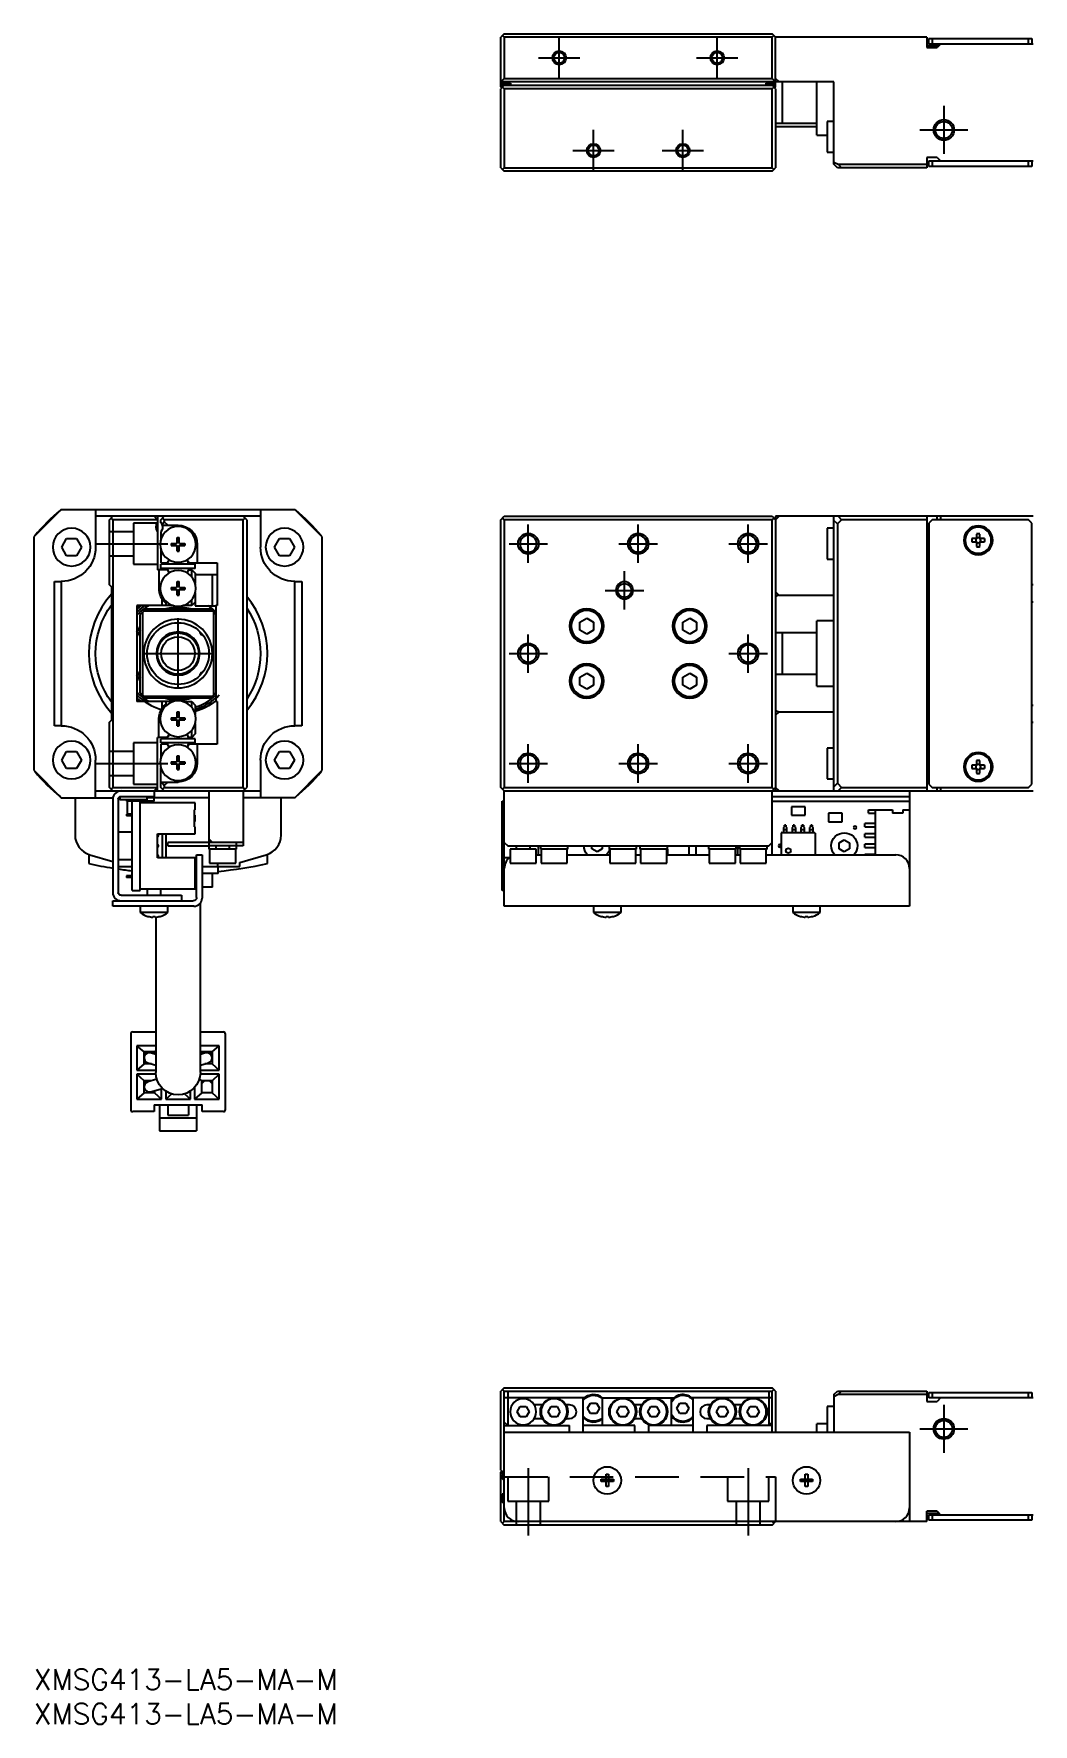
# Model space of a CAD drawing. Extents: x 0 to 716, y -8 to 249.
# Drawn here: x 0 to 145.5, y -8 to 238.2 of the extents above; entities that cross this region are included whole.
import ezdxf

# ---------------------------------------------------------------- set-up
doc = ezdxf.new("R2010")
doc.units = 0
doc.header["$LTSCALE"] = 0.5
doc.linetypes.add('CENTER', pattern=[50.8, 31.75, -6.35, 6.35, -6.35])
doc.linetypes.add('DASHED', pattern=[19.05, 12.7, -6.35])
for name, color, linetype in [('MSM_CENTER', 1, 'CENTER'), ('MSM_CONTINUOUS', 7, 'CONTINUOUS'), ('MSM_DASHED', 4, 'DASHED'), ('MSM_NARROW', 5, 'CONTINUOUS'), ('MSM_PART_NUMBER', 7, 'CONTINUOUS')]:
    doc.layers.add(name, color=color, linetype=linetype)
doc.styles.get("Standard").update_dxf_attribs({"font": 'txt.shx', "height": 1, "bigfont": 'bigfont.shx'})

# ---------------------------------------------------------------- blocks, each defined once
blk = doc.blocks.new('*U2')
at = {"layer": 'MSM_PART_NUMBER'}
blk.add_text('XMSG413-LA5-MA-M', height=3, dxfattribs=at).set_placement((0, -3))
blk = doc.blocks.new('*U3')
at = {"layer": 'MSM_PART_NUMBER'}
blk.add_text('XMSG413-LA5-MA-M', height=3, dxfattribs=at).set_placement((0, -8))

msp = doc.modelspace()

# ---------------------------------------------------------------- linework, layer by layer
at = {"layer": 'MSM_CENTER'}
for p, q in [((76.49, 231.65), (76.49, 237.65)), ((99.49, 231.65), (99.49, 237.65)), ((73.49, 234.65), (79.49, 234.65)), ((96.49, 234.65), (102.49, 234.65)), ((132.49, 227.65), (132.49, 220.65)), ((81.49, 218.15), (81.49, 224.15)), ((94.49, 218.15), (94.49, 224.15)), ((128.99, 224.15), (135.99, 224.15)), ((78.49, 221.15), (84.49, 221.15)), ((91.49, 221.15), (97.49, 221.15)), ((71.99, 161.1), (71.99, 166.7)), ((87.99, 161.1), (87.99, 166.7)), ((103.99, 161.1), (103.99, 166.7)), ((9, 163.9), (19.5, 163.9)), ((69.19, 163.9), (74.79, 163.9)), ((85.19, 163.9), (90.79, 163.9)), ((101.19, 163.9), (106.79, 163.9)), ((85.99, 154.3), (85.99, 159.9)), ((83.19, 157.1), (88.79, 157.1)), ((21, 142.75), (21, 153.05)), ((71.99, 145.1), (71.99, 150.7)), ((103.99, 145.1), (103.99, 150.7)), ((15.85, 147.9), (26.15, 147.9)), ((69.19, 147.9), (74.79, 147.9)), ((101.19, 147.9), (106.79, 147.9)), ((71.99, 129.1), (71.99, 134.7)), ((87.99, 129.1), (87.99, 134.7)), ((103.99, 129.1), (103.99, 134.7)), ((9, 131.9), (19.5, 131.9)), ((69.19, 131.9), (74.79, 131.9)), ((85.19, 131.9), (90.79, 131.9)), ((101.19, 131.9), (106.79, 131.9)), ((132.49, 38.5), (132.49, 31.5)), ((128.99, 35), (135.99, 35)), ((71.99, 29.3), (71.99, 19.5)), ((103.99, 29.3), (103.99, 19.5))]:
    msp.add_line(p, q, dxfattribs=at)
at = {"layer": 'MSM_CONTINUOUS'}
for p, q in [((68.49, 238.15), (67.99, 237.65)), ((67.99, 230.45), (67.99, 237.65)), ((68.49, 237.65), (68.24, 237.9)), ((68.49, 238.15), (107.49, 238.15)), ((107.49, 237.65), (68.49, 237.65)), ((68.49, 237.65), (68.49, 231.65)), ((107.99, 237.65), (107.49, 238.15)), ((107.74, 237.9), (107.49, 237.65)), ((107.49, 231.65), (107.49, 237.65)), ((129.99, 237.65), (107.99, 237.65)), ((107.99, 230.45), (107.99, 237.65)), ((129.99, 237.65), (129.99, 236.15)), ((131.74, 236.4), (129.99, 236.4)), ((130.29, 236.65), (130.29, 237.45)), ((130.29, 237.45), (145.29, 237.45)), ((145.49, 236.65), (130.29, 236.65)), ((130.79, 237.45), (130.79, 236.65)), ((131.99, 236.65), (131.49, 236.15)), ((144.79, 236.65), (144.79, 237.45)), ((145.29, 237.45), (145.29, 236.65)), ((129.99, 236.15), (131.49, 236.15)), ((67.99, 231.15), (68.49, 231.65)), ((68.49, 231.65), (107.49, 231.65)), ((107.49, 231.65), (107.99, 231.15)), ((108.49, 231.15), (107.99, 231.65)), ((116.49, 231.15), (67.99, 231.15)), ((67.99, 230.95), (69.39, 230.95)), ((68.49, 230.65), (67.99, 230.15)), ((68.09, 230.35), (67.99, 230.45)), ((67.99, 218.65), (67.99, 230.15)), ((68.09, 230.25), (68.09, 230.45)), ((68.49, 230.15), (68.24, 230.4)), ((69.09, 230.75), (68.39, 230.75)), ((68.49, 230.65), (107.49, 230.65)), ((107.49, 230.15), (68.49, 230.15)), ((68.49, 230.15), (68.49, 218.65)), ((69.39, 230.95), (69.39, 230.65)), ((107.99, 230.95), (106.59, 230.95)), ((106.59, 230.95), (106.59, 230.65)), ((107.59, 230.75), (106.89, 230.75)), ((107.99, 230.15), (107.49, 230.65)), ((107.74, 230.4), (107.49, 230.15)), ((107.49, 218.65), (107.49, 230.15)), ((107.89, 230.45), (107.89, 230.25)), ((107.99, 230.45), (107.89, 230.35)), ((107.99, 230.15), (107.99, 218.65)), ((108.99, 225.15), (108.99, 231.15)), ((113.99, 223.4), (113.99, 231.15)), ((116.49, 219.15), (116.49, 231.15)), ((107.99, 225.15), (113.99, 225.15)), ((107.99, 224.65), (113.99, 224.65)), ((115.49, 225.4), (115.49, 220.9)), ((116.49, 225.4), (115.49, 225.4)), ((113.99, 223.4), (115.49, 223.4)), ((115.49, 220.9), (116.49, 220.9)), ((116.49, 219.46), (117.1, 219.15)), ((116.99, 218.65), (116.49, 219.15)), ((117.1, 219.15), (129.99, 219.15)), ((117.1, 219.15), (117.6, 218.65)), ((131.49, 220.15), (129.99, 220.15)), ((129.99, 220.15), (129.99, 218.65)), ((130.29, 218.85), (130.29, 219.65)), ((130.29, 219.65), (145.49, 219.65)), ((130.79, 219.65), (130.79, 218.85)), ((131.49, 220.15), (131.99, 219.65)), ((144.79, 218.85), (144.79, 219.65)), ((145.29, 219.65), (145.29, 218.85)), ((67.99, 218.65), (68.49, 218.15)), ((68.24, 218.4), (68.49, 218.65)), ((68.49, 218.65), (107.49, 218.65)), ((107.49, 218.15), (68.49, 218.15)), ((107.49, 218.65), (107.74, 218.4)), ((107.49, 218.15), (107.99, 218.65)), ((129.99, 218.65), (116.99, 218.65)), ((145.29, 218.85), (130.29, 218.85)), ((4, 168.9), (0, 164.9)), ((4, 168.9), (38, 168.9)), ((9, 168.9), (9, 163.4)), ((33, 167.9), (9, 167.9)), ((11, 167.4), (11.5, 167.9)), ((11, 157.9), (11, 167.4)), ((11.25, 167.65), (11.5, 167.4)), ((11.5, 167.4), (11.5, 128.4)), ((18, 167.4), (11.5, 167.4)), ((18, 167.4), (17.5, 167.9)), ((18, 167.9), (18, 160.1)), ((18.5, 167.4), (19, 167.9)), ((18.5, 166.96), (18.5, 167.4)), ((18.75, 167.65), (19, 167.4)), ((19, 167.4), (19, 167.1)), ((30.5, 167.4), (19, 167.4)), ((31, 167.4), (30.5, 167.9)), ((30.5, 167.4), (30.75, 167.65)), ((30.5, 128.4), (30.5, 167.4)), ((31, 167.4), (31, 128.4)), ((33, 168.9), (33, 163.4)), ((42, 164.9), (38, 168.9)), ((67.99, 167.4), (68.49, 167.9)), ((67.99, 128.4), (67.99, 167.4)), ((68.24, 167.65), (68.49, 167.4)), ((68.49, 167.9), (107.49, 167.9)), ((107.49, 167.4), (68.49, 167.4)), ((68.49, 167.4), (68.49, 128.4)), ((107.49, 167.9), (107.99, 167.4)), ((107.49, 167.4), (107.74, 167.65)), ((107.49, 128.4), (107.49, 167.4)), ((107.99, 167.4), (108.49, 167.9)), ((145.49, 167.9), (107.99, 167.9)), ((107.99, 167.9), (107.99, 127.9)), ((116.49, 127.9), (116.49, 167.9)), ((117.6, 167.4), (116.99, 166.78)), ((117.1, 167.9), (117.6, 167.4)), ((129.99, 167.4), (117.6, 167.4)), ((129.99, 167.9), (129.99, 127.9)), ((130.79, 167.4), (130.29, 166.9)), ((144.79, 167.4), (130.79, 167.4)), ((131.49, 167.4), (131.49, 167.9)), ((131.99, 167.9), (131.99, 167.4)), ((145.29, 166.9), (144.79, 167.4)), ((18.5, 165.63), (18.5, 164.51)), ((19, 167.1), (18.69, 166.65)), ((18.7, 166.6), (21, 166.6)), ((19.5, 166.6), (19, 167.1)), ((115.49, 166.15), (115.49, 161.65)), ((116.49, 166.15), (115.49, 166.15)), ((116.99, 166.78), (116.49, 167.28)), ((116.99, 166.78), (116.99, 129.01)), ((130.29, 166.9), (130.29, 128.9)), ((137.25, 165.31), (137.25, 164.64)), ((137.73, 164.64), (137.73, 165.31)), ((145.29, 128.9), (145.29, 166.9)), ((0, 164.9), (0, 130.9)), ((4.06, 163.4), (4.78, 164.65)), ((4.78, 162.15), (4.06, 163.4)), ((4.78, 164.65), (6.22, 164.65)), ((6.22, 164.65), (6.94, 163.4)), ((6.94, 163.4), (6.22, 162.15)), ((18.5, 163.08), (18.5, 161.1)), ((20, 163.94), (20.79, 163.94)), ((20, 163.94), (20, 163.65)), ((20, 163.65), (20.79, 163.65)), ((20.53, 163.65), (20.53, 163.94)), ((20.85, 164.8), (21.14, 164.8)), ((20.85, 164), (20.85, 164.8)), ((21.14, 164.27), (20.85, 164.27)), ((20.85, 162.8), (20.85, 163.59)), ((20.85, 163.33), (21.14, 163.33)), ((20.85, 162.8), (21.14, 162.8)), ((21.14, 164), (21.14, 164.8)), ((21.14, 162.8), (21.14, 163.59)), ((21.2, 163.94), (22, 163.94)), ((21.2, 163.65), (22, 163.65)), ((21.47, 163.65), (21.47, 163.94)), ((22, 163.94), (22, 163.65)), ((23.8, 163.8), (23.8, 161.1)), ((35.06, 163.4), (35.78, 164.65)), ((35.78, 162.15), (35.06, 163.4)), ((35.78, 164.65), (37.22, 164.65)), ((37.22, 164.65), (37.94, 163.4)), ((37.94, 163.4), (37.22, 162.15)), ((42, 130.9), (42, 164.9)), ((137.25, 164.64), (136.57, 164.64)), ((136.57, 164.16), (137.25, 164.16)), ((137.25, 164.16), (137.25, 163.48)), ((138.41, 164.64), (137.73, 164.64)), ((137.73, 163.48), (137.73, 164.16)), ((137.73, 164.16), (138.41, 164.16)), ((6.22, 162.15), (4.78, 162.15)), ((19.45, 160.1), (18, 160.1)), ((18.2, 160.1), (18.2, 157.4)), ((18.5, 161.1), (19.45, 161.1)), ((18.5, 160.3), (18.5, 160.9)), ((23.5, 160.9), (18.5, 160.9)), ((23.5, 160.3), (18.5, 160.3)), ((19.45, 161.1), (19.6, 161.36)), ((19.45, 160.1), (19.58, 159.87)), ((22.38, 159.8), (22.55, 160.1)), ((22.4, 161.36), (22.55, 161.1)), ((22.55, 161.1), (26.7, 161.1)), ((22.55, 160.1), (23, 160.1)), ((23, 159.06), (23, 160.1)), ((23, 160.1), (23.5, 159.6)), ((23.5, 160.3), (23.5, 160.9)), ((26.7, 161.1), (26.7, 154.9)), ((37.22, 162.15), (35.78, 162.15)), ((115.49, 161.65), (116.49, 161.65)), ((3, 137.4), (3, 158.4)), ((3, 158.4), (4, 158.4)), ((4, 158.4), (4, 137.4)), ((11.35, 157.55), (11, 157.9)), ((11.35, 138.25), (11.35, 157.55)), ((20, 157.54), (20.79, 157.54)), ((20, 157.54), (20, 157.25)), ((20.53, 157.25), (20.53, 157.54)), ((20.85, 158.4), (21.14, 158.4)), ((20.85, 157.6), (20.85, 158.4)), ((21.14, 157.87), (20.85, 157.87)), ((21.14, 157.6), (21.14, 158.4)), ((21.2, 157.54), (22, 157.54)), ((21.47, 157.25), (21.47, 157.54)), ((22, 157.54), (22, 157.25)), ((23.5, 159.6), (23.5, 158.11)), ((26.7, 159.35), (23.5, 159.35)), ((26, 154.85), (26, 159.35)), ((38, 137.4), (38, 158.4)), ((38, 158.4), (39, 158.4)), ((39, 158.4), (39, 137.4)), ((130.29, 157.9), (129.99, 157.9)), ((145.49, 157.9), (145.29, 157.9)), ((18.7, 154.9), (18.7, 155.8)), ((19.2, 155.25), (19.2, 154.9)), ((20, 157.25), (20.79, 157.25)), ((20.85, 156.4), (20.85, 157.19)), ((20.85, 156.93), (21.14, 156.93)), ((20.85, 156.4), (21.14, 156.4)), ((21.14, 156.4), (21.14, 157.19)), ((21.2, 157.25), (22, 157.25)), ((23, 154.9), (23, 155.73)), ((23.5, 155.4), (23, 154.9)), ((23.5, 156.68), (23.5, 154.85)), ((108.49, 156.38), (107.99, 156.88)), ((116.49, 156.38), (108.49, 156.38)), ((129.99, 156.15), (130.29, 156.15)), ((145.49, 155.4), (145.29, 155.4)), ((20.29, 154.9), (15, 154.9)), ((15, 154.9), (15, 140.9)), ((15.5, 153.6), (15.8, 153.9)), ((15.5, 142.2), (15.5, 153.6)), ((16, 154.1), (15.8, 153.9)), ((15.8, 153.9), (15.8, 141.9)), ((16, 154.1), (16.3, 154.4)), ((26, 154.1), (16, 154.1)), ((16.3, 154.4), (25.7, 154.4)), ((23, 154.9), (21.71, 154.9)), ((23.5, 154.85), (26.5, 154.85)), ((25.7, 154.4), (26.5, 153.6)), ((26.2, 141.9), (26.2, 153.9)), ((26.5, 154.9), (26.5, 140.9)), ((26.7, 154.9), (26.5, 154.9)), ((79.49, 152.47), (80.49, 153.05)), ((80.49, 153.05), (81.49, 152.47)), ((94.49, 152.47), (95.49, 153.05)), ((95.49, 153.05), (96.49, 152.47)), ((113.99, 143.15), (113.99, 152.65)), ((116.49, 152.65), (113.99, 152.65)), ((130.19, 152.9), (129.99, 152.7)), ((130.19, 152.9), (130.19, 142.9)), ((130.29, 152.9), (130.19, 152.9)), ((24.2, 150.87), (24.2, 151.06)), ((24.2, 150.87), (24.42, 150.65)), ((24.42, 150.81), (24.42, 150.65)), ((24.42, 150.65), (24.56, 150.65)), ((24.56, 150.65), (24.56, 150.65)), ((79.49, 151.32), (79.49, 152.47)), ((80.49, 150.74), (79.49, 151.32)), ((81.49, 151.32), (80.49, 150.74)), ((81.49, 152.47), (81.49, 151.32)), ((94.49, 151.32), (94.49, 152.47)), ((95.49, 150.74), (94.49, 151.32)), ((96.49, 151.32), (95.49, 150.74)), ((96.49, 152.47), (96.49, 151.32)), ((113.99, 150.9), (107.99, 150.9)), ((108.99, 144.9), (108.99, 150.9)), ((18.04, 146.83), (18.04, 146.83)), ((23.97, 146.83), (23.97, 146.83)), ((19.56, 145.1), (19.63, 145.1)), ((19.69, 145.03), (19.63, 145.1)), ((22.38, 145.1), (22.31, 145.03)), ((22.38, 145.1), (22.44, 145.1)), ((24.42, 145.15), (24.2, 144.92)), ((24.2, 144.73), (24.2, 144.92)), ((24.42, 145.15), (24.42, 144.98)), ((24.56, 145.15), (24.42, 145.15)), ((79.49, 144.47), (80.49, 145.05)), ((79.49, 143.32), (79.49, 144.47)), ((80.49, 142.74), (79.49, 143.32)), ((80.49, 145.05), (81.49, 144.47)), ((81.49, 143.32), (80.49, 142.74)), ((81.49, 144.47), (81.49, 143.32)), ((94.49, 144.47), (95.49, 145.05)), ((94.49, 143.32), (94.49, 144.47)), ((95.49, 142.74), (94.49, 143.32)), ((95.49, 145.05), (96.49, 144.47)), ((96.49, 143.32), (95.49, 142.74)), ((96.49, 144.47), (96.49, 143.32)), ((107.99, 144.9), (113.99, 144.9)), ((113.99, 143.15), (116.49, 143.15)), ((129.99, 143.1), (130.19, 142.9)), ((130.19, 142.9), (130.29, 142.9)), ((20.29, 140.9), (15, 140.9)), ((15.8, 141.9), (15.5, 142.2)), ((15.8, 141.9), (16, 141.7)), ((16, 141.7), (26, 141.7)), ((16.3, 141.4), (16, 141.7)), ((25.7, 141.4), (16.3, 141.4)), ((18.7, 139.99), (18.7, 140.9)), ((19.2, 140.9), (19.2, 140.54)), ((21.71, 140.9), (23, 140.9)), ((23, 140.06), (23, 140.9)), ((23, 140.9), (23.5, 140.4)), ((23.5, 140.4), (23.5, 139.11)), ((26, 141.7), (25.7, 141.4)), ((26, 141.7), (26.2, 141.9)), ((26.5, 142.2), (26.2, 141.9)), ((26.7, 140.9), (26.5, 140.9)), ((26.7, 140.9), (26.7, 134.7)), ((145.29, 140.4), (145.49, 140.4)), ((11, 137.9), (11.35, 138.25)), ((11, 128.4), (11, 137.9)), ((18.2, 135.7), (18.2, 138.4)), ((20, 138.54), (20.79, 138.54)), ((20, 138.54), (20, 138.25)), ((20, 138.25), (20.79, 138.25)), ((20.53, 138.25), (20.53, 138.54)), ((20.85, 139.4), (21.14, 139.4)), ((20.85, 138.6), (20.85, 139.4)), ((21.14, 138.87), (20.85, 138.87)), ((20.85, 137.4), (20.85, 138.19)), ((20.85, 137.93), (21.14, 137.93)), ((21.14, 138.6), (21.14, 139.4)), ((21.14, 137.4), (21.14, 138.19)), ((21.2, 138.54), (22, 138.54)), ((21.2, 138.25), (22, 138.25)), ((21.47, 138.25), (21.47, 138.54)), ((22, 138.54), (22, 138.25)), ((107.99, 138.91), (108.49, 139.41)), ((108.49, 139.41), (116.49, 139.41)), ((130.29, 139.65), (129.99, 139.65)), ((129.99, 137.9), (130.29, 137.9)), ((145.29, 137.9), (145.49, 137.9)), ((4, 137.4), (3, 137.4)), ((18, 127.9), (18, 135.7)), ((19.45, 135.7), (18, 135.7)), ((18.5, 134.9), (18.5, 135.5)), ((23.5, 135.5), (18.5, 135.5)), ((19.45, 135.7), (19.58, 135.92)), ((20.85, 137.4), (21.14, 137.4)), ((22.38, 135.99), (22.55, 135.7)), ((23, 135.7), (22.55, 135.7)), ((23, 135.7), (23, 136.73)), ((23.5, 136.2), (23, 135.7)), ((23.5, 137.68), (23.5, 136.2)), ((23.5, 134.9), (23.5, 135.5)), ((39, 137.4), (38, 137.4)), ((4.06, 132.4), (4.78, 133.65)), ((4.78, 133.65), (6.22, 133.65)), ((6.22, 133.65), (6.94, 132.4)), ((23.5, 134.9), (18.5, 134.9)), ((19.45, 134.7), (18.5, 134.7)), ((18.5, 134.7), (18.5, 132.71)), ((19.6, 134.44), (19.45, 134.7)), ((20.85, 133), (21.14, 133)), ((20.85, 132.2), (20.85, 133)), ((21.14, 132.2), (21.14, 133)), ((22.55, 134.7), (22.4, 134.44)), ((26.7, 134.7), (22.55, 134.7)), ((23.8, 134.7), (23.8, 132)), ((35.06, 132.4), (35.78, 133.65)), ((35.78, 133.65), (37.22, 133.65)), ((37.22, 133.65), (37.94, 132.4)), ((115.49, 134.15), (115.49, 129.65)), ((116.49, 134.15), (115.49, 134.15)), ((0, 130.9), (4, 126.9)), ((4.78, 131.15), (4.06, 132.4)), ((6.22, 131.15), (4.78, 131.15)), ((6.94, 132.4), (6.22, 131.15)), ((9, 126.9), (9, 132.4)), ((18.5, 128.4), (18.5, 131.28)), ((20, 132.14), (20.79, 132.14)), ((20, 132.14), (20, 131.85)), ((20, 131.85), (20.79, 131.85)), ((20.53, 131.85), (20.53, 132.14)), ((21.14, 132.47), (20.85, 132.47)), ((20.85, 131), (20.85, 131.79)), ((20.85, 131.53), (21.14, 131.53)), ((20.85, 131), (21.14, 131)), ((21.14, 131), (21.14, 131.79)), ((21.2, 132.14), (22, 132.14)), ((21.2, 131.85), (22, 131.85)), ((21.47, 131.85), (21.47, 132.14)), ((22, 132.14), (22, 131.85)), ((33, 132.4), (33, 126.9)), ((35.78, 131.15), (35.06, 132.4)), ((37.22, 131.15), (35.78, 131.15)), ((37.94, 132.4), (37.22, 131.15)), ((38, 126.9), (42, 130.9)), ((137.25, 131.64), (136.57, 131.64)), ((136.57, 131.16), (137.25, 131.16)), ((137.25, 132.31), (137.25, 131.64)), ((137.25, 131.16), (137.25, 130.48)), ((137.73, 131.64), (137.73, 132.31)), ((138.41, 131.64), (137.73, 131.64)), ((137.73, 131.16), (138.41, 131.16)), ((137.73, 130.48), (137.73, 131.16)), ((11.5, 127.9), (11, 128.4)), ((11.5, 128.4), (11.25, 128.15)), ((11.5, 128.4), (18, 128.4)), ((17.5, 127.9), (18, 128.4)), ((18.5, 129.2), (21, 129.2)), ((19, 127.9), (18.5, 128.4)), ((18.65, 129.2), (19, 128.7)), ((19, 128.4), (18.75, 128.15)), ((19, 128.7), (19.5, 129.2)), ((19, 128.7), (19, 128.4)), ((19, 128.4), (30.5, 128.4)), ((30.75, 128.15), (30.5, 128.4)), ((30.5, 127.9), (31, 128.4)), ((68.49, 127.9), (67.99, 128.4)), ((68.49, 128.4), (68.24, 128.15)), ((68.49, 128.4), (107.49, 128.4)), ((107.74, 128.15), (107.49, 128.4)), ((107.99, 128.4), (107.49, 127.9)), ((108.49, 127.9), (107.99, 128.4)), ((115.49, 129.65), (116.49, 129.65)), ((116.49, 128.51), (116.99, 129.01)), ((116.99, 129.01), (117.6, 128.4)), ((117.6, 128.4), (117.1, 127.9)), ((117.6, 128.4), (129.99, 128.4)), ((130.29, 128.9), (130.79, 128.4)), ((130.79, 128.4), (144.79, 128.4)), ((131.49, 127.9), (131.49, 128.4)), ((131.99, 128.4), (131.99, 127.9)), ((144.79, 128.4), (145.29, 128.9)), ((4, 126.9), (11.52, 126.9)), ((6, 126.9), (6, 121.48)), ((9, 127.9), (33, 127.9)), ((11.5, 126.7), (11.5, 113.1)), ((12.3, 126.7), (12.3, 113.1)), ((12.5, 126.9), (12.35, 126.9)), ((12.5, 127.04), (12.5, 126.6)), ((16.5, 126.6), (12.5, 126.6)), ((12.7, 127.1), (17.5, 127.1)), ((13.5, 126.6), (13.5, 126.4)), ((17.5, 126.4), (13.5, 126.4)), ((13.6, 126.4), (13.6, 124.52)), ((14.3, 113.4), (14.3, 126.4)), ((15.5, 113.4), (15.5, 126.4)), ((23.5, 126.15), (15.5, 126.15)), ((16.5, 126.6), (16.5, 127.1)), ((25.5, 126.9), (16.5, 126.9)), ((17.4, 126.15), (17.4, 126.4)), ((17.5, 127.9), (17.5, 127.1)), ((17.5, 126.4), (17.5, 126.9)), ((23.5, 125.15), (23.5, 126.15)), ((25.5, 127.9), (25.5, 119.4)), ((30.5, 127.9), (30.5, 119.9)), ((38, 126.9), (30.5, 126.9)), ((36, 121.48), (36, 126.9)), ((68.19, 113.4), (68.19, 126.4)), ((68.19, 126.4), (68.49, 126.4)), ((68.49, 111.1), (68.49, 127.9)), ((68.49, 127.9), (145.49, 127.9)), ((107.49, 118.6), (107.49, 127.9)), ((107.49, 127.1), (127.49, 127.1)), ((107.49, 126.4), (127.49, 126.4)), ((110.3, 125.6), (110.3, 124.35)), ((112.3, 125.6), (110.3, 125.6)), ((112.3, 124.35), (112.3, 125.6)), ((127.49, 127.9), (127.49, 111.1)), ((14.3, 124.52), (13.5, 124.52)), ((13.5, 124.52), (13.5, 124.27)), ((14.3, 124.27), (13.5, 124.27)), ((23.4, 122.65), (23.4, 125.15)), ((23.5, 125.15), (23.4, 125.15)), ((23.4, 124.35), (23.5, 124.35)), ((23.4, 123.97), (23.5, 123.97)), ((23.4, 123.82), (23.5, 123.82)), ((23.4, 123.45), (23.5, 123.45)), ((23.5, 123.45), (23.5, 124.35)), ((110.3, 124.35), (112.3, 124.35)), ((115.69, 124.65), (115.69, 123.4)), ((117.69, 124.65), (115.69, 124.65)), ((115.69, 123.4), (117.69, 123.4)), ((117.69, 123.4), (117.69, 124.65)), ((120.99, 122.65), (120.99, 123.15)), ((122.49, 123.15), (120.99, 123.15)), ((121.49, 124.65), (121.49, 125.15)), ((121.49, 125.15), (124.99, 125.15)), ((121.49, 124.65), (122.49, 124.65)), ((122.49, 125.15), (122.49, 118.6)), ((124.99, 125.15), (124.99, 124.65)), ((126.49, 124.65), (124.99, 124.65)), ((126.49, 125.15), (126.49, 124.65)), ((126.49, 125.15), (127.49, 125.15)), ((14.3, 121.9), (12.3, 121.9)), ((18, 121.65), (23.5, 121.65)), ((18, 118.15), (18, 121.65)), ((18.7, 121.65), (18.7, 118.15)), ((19.2, 121.65), (19.2, 118.15)), ((23.5, 122.65), (23.4, 122.65)), ((23.5, 121.65), (23.5, 122.65)), ((26, 120.4), (25.5, 120.9)), ((108.84, 118.6), (108.84, 121.75)), ((108.94, 121.85), (113.64, 121.85)), ((109.17, 122.58), (109.29, 122.65)), ((109.17, 121.85), (109.17, 122.58)), ((109.17, 122.29), (109.6, 122.29)), ((109.49, 122.9), (109.29, 122.9)), ((109.29, 122.65), (109.29, 122.9)), ((109.49, 122.9), (109.49, 122.65)), ((109.49, 122.65), (109.6, 122.58)), ((109.6, 122.58), (109.6, 121.85)), ((110.44, 122.58), (110.56, 122.65)), ((110.44, 121.85), (110.44, 122.58)), ((110.44, 122.29), (110.87, 122.29)), ((110.56, 122.65), (110.56, 122.9)), ((110.76, 122.9), (110.56, 122.9)), ((110.76, 122.9), (110.76, 122.65)), ((110.76, 122.65), (110.87, 122.58)), ((110.87, 122.58), (110.87, 121.85)), ((111.71, 122.58), (111.83, 122.65)), ((111.71, 121.85), (111.71, 122.58)), ((111.71, 122.29), (112.14, 122.29)), ((112.03, 122.9), (111.83, 122.9)), ((111.83, 122.65), (111.83, 122.9)), ((112.03, 122.9), (112.03, 122.65)), ((112.03, 122.65), (112.14, 122.58)), ((112.14, 122.58), (112.14, 121.85)), ((112.98, 122.58), (113.1, 122.65)), ((112.98, 121.85), (112.98, 122.58)), ((112.98, 122.29), (113.41, 122.29)), ((113.1, 122.65), (113.1, 122.9)), ((113.3, 122.9), (113.1, 122.9)), ((113.3, 122.9), (113.3, 122.65)), ((113.3, 122.65), (113.41, 122.58)), ((113.41, 122.58), (113.41, 121.85)), ((113.74, 121.75), (113.74, 118.6)), ((117.24, 120.33), (117.99, 120.76)), ((117.99, 120.76), (118.74, 120.33)), ((120.99, 122.65), (122.49, 122.65)), ((120.99, 121.15), (120.99, 121.65)), ((122.49, 121.65), (120.99, 121.65)), ((120.99, 121.15), (122.49, 121.15)), ((8, 118.65), (8, 117.33)), ((8.17, 118.59), (11.5, 117.64)), ((19.5, 119.9), (19.5, 120.4)), ((30.5, 120.4), (19.5, 120.4)), ((19.5, 119.9), (25.5, 119.9)), ((23.7, 118.6), (24.5, 118.6)), ((23.7, 112.4), (23.7, 118.6)), ((24.5, 118.6), (24.5, 112.3)), ((29.5, 119.9), (25.5, 119.9)), ((29.5, 119.4), (25.5, 119.4)), ((25.6, 119.4), (25.6, 117.4)), ((26.5, 119.9), (26.5, 119.4)), ((28.5, 119.4), (28.5, 119.9)), ((29.4, 117.4), (29.4, 119.4)), ((29.5, 119.4), (29.5, 120.4)), ((30.5, 119.9), (29.5, 119.9)), ((30, 117.5), (33.83, 118.59)), ((34, 117.33), (34, 118.65)), ((68.49, 120.4), (68.99, 119.9)), ((68.99, 119.9), (106.99, 119.9)), ((73.14, 119.4), (69.34, 119.4)), ((69.34, 119.4), (69.34, 117.4)), ((70.24, 119.9), (70.24, 119.4)), ((72.24, 119.4), (72.24, 119.9)), ((73.14, 117.4), (73.14, 119.4)), ((73.14, 118.6), (73.84, 118.6)), ((73.49, 118.6), (73.49, 119.9)), ((73.74, 119.9), (73.74, 119.4)), ((77.74, 119.4), (73.74, 119.4)), ((73.84, 119.4), (73.84, 117.4)), ((77.64, 117.4), (77.64, 119.4)), ((77.64, 118.6), (83.84, 118.6)), ((77.65, 118.6), (77.65, 119.4)), ((77.74, 119.4), (77.74, 119.9)), ((81.24, 119.46), (81.24, 119.9)), ((81.99, 119.03), (81.24, 119.46)), ((82.74, 119.46), (81.99, 119.03)), ((82.74, 119.9), (82.74, 119.46)), ((83.74, 119.9), (83.74, 119.4)), ((87.74, 119.4), (83.74, 119.4)), ((83.84, 119.4), (83.84, 117.4)), ((87.64, 117.4), (87.64, 119.4)), ((87.64, 118.6), (88.34, 118.6)), ((87.74, 119.4), (87.74, 119.9)), ((88.24, 119.9), (88.24, 119.4)), ((92.24, 119.4), (88.24, 119.4)), ((88.34, 119.4), (88.34, 117.4)), ((92.14, 117.4), (92.14, 119.4)), ((92.14, 118.6), (98.34, 118.6)), ((92.23, 119.4), (92.23, 118.6)), ((92.24, 119.4), (92.24, 119.9)), ((95.43, 118.6), (95.43, 119.9)), ((96.36, 119.9), (96.36, 118.6)), ((98.24, 119.9), (98.24, 119.4)), ((102.24, 119.4), (98.24, 119.4)), ((98.34, 119.4), (98.34, 117.4)), ((102.14, 117.4), (102.14, 119.4)), ((102.14, 118.6), (102.84, 118.6)), ((102.24, 119.4), (102.24, 119.9)), ((102.49, 118.6), (102.49, 119.9)), ((102.74, 119.9), (102.74, 119.4)), ((106.74, 119.4), (102.74, 119.4)), ((102.84, 119.4), (102.84, 117.4)), ((106.64, 117.4), (106.64, 119.4)), ((106.64, 118.6), (125.49, 118.6)), ((106.74, 119.4), (106.74, 119.9)), ((106.99, 119.9), (107.49, 120.4)), ((117.24, 119.46), (117.24, 120.33)), ((117.99, 119.03), (117.24, 119.46)), ((118.74, 119.46), (117.99, 119.03)), ((118.74, 120.33), (118.74, 119.46)), ((120.99, 119.65), (120.99, 120.15)), ((122.49, 120.15), (120.99, 120.15)), ((120.99, 119.65), (122.49, 119.65)), ((120.99, 118.6), (120.99, 118.65)), ((122.49, 118.65), (120.99, 118.65)), ((12.3, 117.9), (14.3, 117.9)), ((12.3, 116.9), (14.3, 116.9)), ((23.5, 118.15), (18, 118.15)), ((23.5, 113.65), (23.5, 118.15)), ((23.5, 116.9), (23.7, 116.9)), ((23.7, 115.9), (23.5, 115.9)), ((24.5, 116.9), (30, 116.9)), ((26.82, 115.9), (24.5, 115.9)), ((25.6, 117.4), (29.4, 117.4)), ((26, 113.9), (26, 115.9)), ((26.78, 116.9), (26.78, 117.4)), ((26.82, 115.9), (26.82, 116.9)), ((30, 116.9), (30, 117.5)), ((69.22, 118.15), (68.49, 118.15)), ((69.34, 117.4), (73.14, 117.4)), ((73.84, 117.4), (77.64, 117.4)), ((83.84, 117.4), (87.64, 117.4)), ((88.34, 117.4), (92.14, 117.4)), ((98.34, 117.4), (102.14, 117.4)), ((102.84, 117.4), (106.64, 117.4)), ((14.3, 115.52), (13.5, 115.52)), ((13.5, 115.52), (13.5, 115.27)), ((14.3, 115.27), (13.5, 115.27)), ((14.3, 113.4), (15.5, 113.4)), ((15.5, 113.65), (23.5, 113.65)), ((16.55, 113.65), (16.5, 113.6)), ((18.5, 113.6), (16.5, 113.6)), ((16.5, 113.6), (16.5, 112.7)), ((18.5, 113.6), (18.45, 113.65)), ((18.5, 112.7), (18.5, 113.6)), ((26, 113.9), (24.5, 113.9)), ((68.49, 113.4), (68.19, 113.4)), ((11.5, 111.1), (11.5, 111.9)), ((11.5, 111.9), (23.2, 111.9)), ((23.3, 111.1), (11.5, 111.1)), ((12.7, 112.7), (21.5, 112.7)), ((15.5, 111.1), (15.5, 110.2)), ((19.5, 110.2), (19.5, 111.1)), ((21.5, 112.7), (21.5, 111.9)), ((24.25, 86.9), (24.25, 111.56)), ((127.49, 111.1), (68.49, 111.1)), ((81.49, 111.1), (81.49, 110.2)), ((85.49, 110.2), (85.49, 111.1)), ((110.49, 111.1), (110.49, 110.2)), ((114.49, 110.2), (114.49, 111.1)), ((19.5, 110.2), (15.5, 110.2)), ((16.61, 109.62), (16.61, 109.63)), ((17.32, 109.51), (17.32, 109.63)), ((17.32, 109.63), (17.68, 109.63)), ((17.68, 109.63), (17.68, 109.51)), ((17.75, 109.51), (17.75, 86.9)), ((18.39, 109.63), (18.39, 109.62)), ((85.49, 110.2), (81.49, 110.2)), ((82.6, 109.62), (82.6, 109.63)), ((83.31, 109.51), (83.31, 109.63)), ((83.31, 109.63), (83.67, 109.63)), ((83.67, 109.63), (83.67, 109.51)), ((84.37, 109.63), (84.38, 109.62)), ((114.49, 110.2), (110.49, 110.2)), ((111.6, 109.62), (111.6, 109.63)), ((112.31, 109.51), (112.31, 109.63)), ((112.31, 109.63), (112.67, 109.63)), ((112.67, 109.63), (112.67, 109.51)), ((113.37, 109.63), (113.38, 109.62)), ((14.1, 92.5), (14.1, 81.5)), ((14.4, 92.8), (17.75, 92.8)), ((24.25, 92.8), (27.6, 92.8)), ((27.9, 81.5), (27.9, 92.5)), ((17.75, 90.8), (15, 90.8)), ((15, 90.8), (15, 87.25)), ((16.05, 89.9), (15, 90.8)), ((16.05, 88.15), (16.05, 89.9)), ((17.55, 89.9), (16.05, 89.9)), ((16.05, 89.52), (16.43, 89.9)), ((17.75, 89.52), (17.01, 89.74)), ((17.18, 89.9), (17.46, 89.61)), ((17.55, 89.9), (17.75, 90.07)), ((17.55, 89.58), (17.55, 89.9)), ((27, 90.8), (24.25, 90.8)), ((24.45, 89.9), (24.25, 90.07)), ((24.99, 89.74), (24.25, 89.52)), ((25.95, 89.9), (24.45, 89.9)), ((24.45, 89.9), (24.45, 89.58)), ((24.54, 89.61), (24.83, 89.9)), ((25.58, 89.9), (25.95, 89.52)), ((25.95, 89.9), (27, 90.8)), ((25.95, 89.9), (25.95, 88.15)), ((27, 87.25), (27, 90.8)), ((16.05, 88.15), (15, 87.25)), ((15, 87.25), (17.75, 87.25)), ((17.76, 86.65), (15, 86.65)), ((15, 86.65), (15, 83)), ((16.05, 85.7), (15, 86.65)), ((17.11, 88.15), (16.05, 88.15)), ((16.59, 88.3), (17.75, 87.96)), ((27, 86.65), (24.24, 86.65)), ((24.25, 87.96), (25.41, 88.3)), ((24.25, 87.25), (27, 87.25)), ((25.95, 88.15), (24.89, 88.15)), ((25.95, 88.15), (27, 87.25)), ((25.95, 85.7), (27, 86.65)), ((27, 83), (27, 86.65)), ((16.05, 83.95), (15, 83)), ((17.14, 85.7), (16.05, 85.7)), ((16.05, 83.95), (16.05, 85.7)), ((16.05, 85.32), (16.43, 85.7)), ((17.55, 83.95), (16.05, 83.95)), ((17.9, 85.91), (16.6, 85.54)), ((17, 84.1), (18.72, 84.58)), ((17.55, 84.25), (17.55, 83.95)), ((17.55, 83.95), (18.6, 83)), ((17.73, 85.86), (17.88, 85.99)), ((18.6, 83), (18.6, 84.55)), ((19.2, 84.19), (19.2, 83)), ((20.07, 83.78), (19.2, 83)), ((21.93, 83.78), (22.8, 83)), ((22.8, 83), (22.8, 84.19)), ((23.4, 84.7), (23.4, 83)), ((24.45, 83.95), (23.4, 83)), ((24.45, 85.7), (24.12, 85.99)), ((25.95, 85.7), (24.45, 85.7)), ((24.45, 83.95), (24.45, 85.7)), ((24.45, 85.32), (24.83, 85.7)), ((25.95, 83.95), (24.45, 83.95)), ((25.58, 85.7), (25.95, 85.32)), ((25.95, 85.7), (25.95, 83.95)), ((25.95, 83.95), (27, 83)), ((15, 83), (18.6, 83)), ((17.5, 82.2), (24.5, 82.2)), ((17.5, 82.2), (17.5, 81.2)), ((18.3, 82.2), (18.3, 78.4)), ((19.2, 83), (22.8, 83)), ((19.5, 82.2), (19.5, 80.7)), ((22.5, 82.2), (22.5, 80.7)), ((23.4, 83), (27, 83)), ((23.7, 82.2), (23.7, 78.4)), ((24.5, 81.2), (24.5, 82.2)), ((17.5, 81.2), (14.4, 81.2)), ((18.3, 80.31), (23.7, 80.31)), ((19.5, 80.7), (22.5, 80.7)), ((27.6, 81.2), (24.5, 81.2)), ((18.3, 78.4), (23.7, 78.4)), ((68.49, 41), (67.99, 40.5)), ((67.99, 29), (67.99, 40.5)), ((68.49, 40.5), (68.24, 40.75)), ((68.49, 41), (107.49, 41)), ((68.49, 21.5), (68.49, 40.5)), ((68.49, 40.5), (107.49, 40.5)), ((80.17, 39.5), (68.49, 39.5)), ((68.99, 40.5), (68.99, 35.5)), ((79.99, 34.5), (79.99, 39.5)), ((82.79, 35.5), (82.79, 39.5)), ((82.79, 39.5), (93.17, 39.5)), ((92.79, 39.5), (92.79, 35.5)), ((107.49, 39.5), (95.81, 39.5)), ((95.99, 34.5), (95.99, 39.5)), ((106.99, 40.5), (106.99, 35.5)), ((107.99, 40.5), (107.49, 41)), ((107.74, 40.75), (107.49, 40.5)), ((107.49, 34.5), (107.49, 40.5)), ((107.99, 40.5), (107.99, 34.5)), ((116.49, 40), (116.99, 40.5)), ((116.49, 40), (116.49, 34.5)), ((117.1, 40), (116.49, 39.69)), ((116.99, 40.5), (129.99, 40.5)), ((117.6, 40.5), (117.1, 40)), ((129.99, 40), (117.1, 40)), ((129.99, 40.5), (129.99, 39)), ((130.29, 39.5), (130.29, 40.3)), ((130.29, 40.3), (145.29, 40.3)), ((145.49, 39.5), (130.29, 39.5)), ((130.79, 40.3), (130.79, 39.5)), ((131.99, 39.5), (131.49, 39)), ((144.79, 39.5), (144.79, 40.3)), ((145.29, 40.3), (145.29, 39.5)), ((70.37, 37.5), (70.81, 38.25)), ((70.81, 36.75), (70.37, 37.5)), ((70.81, 38.25), (71.67, 38.25)), ((71.67, 38.25), (72.1, 37.5)), ((72.1, 37.5), (71.67, 36.75)), ((74.01, 38.5), (72.85, 38.5)), ((74.87, 37.5), (75.31, 38.25)), ((75.31, 36.75), (74.87, 37.5)), ((75.31, 38.25), (76.17, 38.25)), ((76.17, 38.25), (76.6, 37.5)), ((76.6, 37.5), (76.17, 36.75)), ((77.99, 38.5), (77.47, 38.5)), ((80.62, 38), (81.06, 38.75)), ((81.06, 37.25), (80.62, 38)), ((81.06, 38.75), (81.92, 38.75)), ((81.92, 37.25), (81.06, 37.25)), ((81.92, 38.75), (82.35, 38)), ((82.35, 38), (81.92, 37.25)), ((84.87, 37.5), (85.31, 38.25)), ((85.31, 36.75), (84.87, 37.5)), ((85.31, 38.25), (86.17, 38.25)), ((86.17, 38.25), (86.6, 37.5)), ((86.6, 37.5), (86.17, 36.75)), ((88.51, 38.5), (87.47, 38.5)), ((89.37, 37.5), (89.81, 38.25)), ((89.81, 36.75), (89.37, 37.5)), ((89.81, 38.25), (90.67, 38.25)), ((90.67, 38.25), (91.1, 37.5)), ((91.1, 37.5), (90.67, 36.75)), ((93.62, 38), (94.06, 38.75)), ((94.06, 37.25), (93.62, 38)), ((94.06, 38.75), (94.92, 38.75)), ((94.92, 37.25), (94.06, 37.25)), ((94.92, 38.75), (95.35, 38)), ((95.35, 38), (94.92, 37.25)), ((98.51, 38.5), (97.99, 38.5)), ((99.37, 37.5), (99.81, 38.25)), ((99.81, 36.75), (99.37, 37.5)), ((99.81, 38.25), (100.67, 38.25)), ((100.67, 38.25), (101.1, 37.5)), ((101.1, 37.5), (100.67, 36.75)), ((103.01, 38.5), (101.97, 38.5)), ((103.87, 37.5), (104.31, 38.25)), ((104.31, 36.75), (103.87, 37.5)), ((104.31, 38.25), (105.17, 38.25)), ((105.17, 38.25), (105.6, 37.5)), ((105.6, 37.5), (105.17, 36.75)), ((115.49, 38.25), (115.49, 34.5)), ((116.49, 38.25), (115.49, 38.25)), ((129.99, 39), (131.49, 39)), ((68.99, 35.5), (68.49, 36)), ((68.49, 35.5), (77.99, 35.5)), ((68.49, 34.5), (127.49, 34.5)), ((71.67, 36.75), (70.81, 36.75)), ((72.85, 36.5), (74.01, 36.5)), ((76.17, 36.75), (75.31, 36.75)), ((77.47, 36.5), (77.99, 36.5)), ((77.99, 34.5), (77.99, 35.5)), ((87.49, 35.5), (79.99, 35.5)), ((86.17, 36.75), (85.31, 36.75)), ((87.47, 36.5), (88.51, 36.5)), ((87.49, 34.5), (87.49, 35.5)), ((95.99, 35.5), (89.49, 35.5)), ((89.49, 35.5), (89.49, 34.5)), ((90.67, 36.75), (89.81, 36.75)), ((97.99, 36.5), (98.51, 36.5)), ((107.49, 35.5), (97.99, 35.5)), ((97.99, 35.5), (97.99, 34.5)), ((100.67, 36.75), (99.81, 36.75)), ((101.97, 36.5), (103.01, 36.5)), ((105.17, 36.75), (104.31, 36.75)), ((107.49, 36), (106.99, 35.5)), ((113.99, 34.5), (113.99, 35.75)), ((115.49, 35.75), (113.99, 35.75)), ((127.49, 34.5), (127.49, 21.5)), ((67.99, 29), (68.49, 28.5)), ((67.99, 28.7), (68.09, 28.8)), ((67.99, 21.5), (67.99, 28.7)), ((67.99, 28.2), (68.49, 28.2)), ((67.99, 28), (68.49, 28)), ((68.49, 27.5), (67.99, 28)), ((68.09, 28.7), (68.09, 28.9)), ((68.24, 28.75), (68.49, 29)), ((68.39, 28.4), (68.49, 28.4)), ((82.6, 27.68), (83.31, 27.68)), ((82.6, 27.32), (82.6, 27.68)), ((83.31, 27.32), (82.6, 27.32)), ((83.31, 28.39), (83.67, 28.39)), ((83.31, 27.68), (83.31, 28.39)), ((83.32, 27.67), (83.31, 27.68)), ((83.32, 27.33), (83.31, 27.32)), ((83.31, 26.61), (83.31, 27.32)), ((83.32, 27.67), (83.66, 27.67)), ((83.32, 27.33), (83.32, 27.67)), ((83.66, 27.33), (83.32, 27.33)), ((83.66, 27.67), (83.67, 27.68)), ((83.66, 27.67), (83.66, 27.33)), ((83.66, 27.33), (83.67, 27.32)), ((83.67, 28.39), (83.67, 27.68)), ((83.67, 27.68), (84.37, 27.68)), ((83.67, 27.32), (83.67, 26.61)), ((84.37, 27.32), (83.67, 27.32)), ((84.37, 27.68), (84.37, 27.32)), ((111.6, 27.32), (111.6, 27.68)), ((111.6, 27.68), (112.31, 27.68)), ((112.31, 27.32), (111.6, 27.32)), ((112.31, 28.39), (112.67, 28.39)), ((112.31, 27.68), (112.31, 28.39)), ((112.32, 27.67), (112.31, 27.68)), ((112.32, 27.33), (112.31, 27.32)), ((112.31, 26.61), (112.31, 27.32)), ((112.32, 27.33), (112.32, 27.67)), ((112.32, 27.67), (112.66, 27.67)), ((112.66, 27.33), (112.32, 27.33)), ((112.66, 27.67), (112.67, 27.68)), ((112.66, 27.67), (112.66, 27.33)), ((112.66, 27.33), (112.67, 27.32)), ((112.67, 28.39), (112.67, 27.68)), ((112.67, 27.68), (113.37, 27.68)), ((113.37, 27.32), (112.67, 27.32)), ((112.67, 27.32), (112.67, 26.61)), ((113.37, 27.68), (113.37, 27.32)), ((68.19, 24.3), (68.19, 25.5)), ((68.49, 25.5), (68.19, 25.5)), ((83.67, 26.61), (83.31, 26.61)), ((112.67, 26.61), (112.31, 26.61)), ((68.49, 24.3), (68.19, 24.3)), ((131.49, 23), (129.99, 23)), ((129.99, 21.5), (129.99, 23)), ((129.99, 22.75), (131.74, 22.75)), ((130.29, 21.7), (130.29, 22.5)), ((130.29, 22.5), (145.49, 22.5)), ((130.79, 22.5), (130.79, 21.7)), ((131.49, 23), (131.99, 22.5)), ((144.79, 21.7), (144.79, 22.5)), ((145.29, 22.5), (145.29, 21.7)), ((67.99, 21.5), (68.49, 21)), ((68.24, 21.25), (68.49, 21.5)), ((129.99, 21.5), (68.49, 21.5)), ((107.49, 21), (68.49, 21)), ((107.49, 21.5), (107.74, 21.25)), ((107.49, 21), (107.99, 21.5)), ((145.29, 21.7), (130.29, 21.7))]:
    msp.add_line(p, q, dxfattribs=at)
for centre, radius in [((76.49, 234.65), 0.783), ((99.49, 234.65), 0.783), ((132.49, 224.15), 1.23), ((81.49, 221.15), 0.783), ((94.49, 221.15), 0.783), ((85.99, 157.1), 1.01), ((21, 147.9), 4.5), ((21, 147.9), 3), ((109.84, 119.2), 0.35), ((75.74, 37.5), 2), ((85.74, 37.5), 2), ((90.24, 37.5), 2), ((100.24, 37.5), 2), ((104.74, 37.5), 2), ((132.49, 35), 1.23), ((83.49, 27.5), 2), ((112.49, 27.5), 2)]:
    msp.add_circle(centre, radius, dxfattribs=at)
at = {"layer": 'MSM_CONTINUOUS', "extrusion": (0, 0, -1)}
for centre, radius in [((-5.5, 163.4), 2.75), ((-21, 163.8), 2.6), ((-36.5, 163.4), 2.75), ((-71.99, 163.9), 1.23), ((-87.99, 163.9), 1.23), ((-103.99, 163.9), 1.23), ((-137.49, 164.4), 2.1), ((-137.49, 164.4), 1.9), ((-21, 157.4), 2.6), ((-21, 147.9), 5), ((-80.49, 151.9), 2.5), ((-80.49, 151.9), 2.25), ((-95.49, 151.9), 2.5), ((-95.49, 151.9), 2.25), ((-21, 147.9), 3.15), ((-71.99, 147.9), 1.23), ((-103.99, 147.9), 1.23), ((-80.49, 143.9), 2.5), ((-80.49, 143.9), 2.25), ((-95.49, 143.9), 2.5), ((-95.49, 143.9), 2.25), ((-21, 138.4), 2.6), ((-5.5, 132.4), 2.75), ((-21, 132), 2.6), ((-36.5, 132.4), 2.75), ((-71.99, 131.9), 1.23), ((-87.99, 131.9), 1.23), ((-103.99, 131.9), 1.23), ((-137.49, 131.4), 2.1), ((-137.49, 131.4), 1.9), ((-119.55, 122.59), 0.2), ((-108.6, 119.9), 0.2), ((-71.24, 37.5), 1.9), ((-75.74, 37.5), 1.9), ((-85.74, 37.5), 1.9), ((-90.24, 37.5), 1.9), ((-100.24, 37.5), 1.9), ((-104.74, 37.5), 1.9)]:
    msp.add_circle(centre, radius, dxfattribs=at)
at = {"layer": 'MSM_CONTINUOUS'}
for centre, radius, start, end in [((68.39, 230.45), 0.3, 90, 180), ((69.09, 230.45), 0.3, 41.8103, 90), ((106.89, 230.45), 0.3, 90, 138.1897), ((107.59, 230.45), 0.3, 0, 90), ((21, 147.9), 27, 129.3765, 140.6235), ((21, 147.9), 27, 39.3765, 50.6235), ((18.75, 166.3), 1, 138.5904, 221.4096), ((17.75, 166.3), 1, 17.4576, 41.4096), ((137.49, 164.4), 0.95, 75.3667, 104.6333), ((137.49, 164.4), 0.95, 165.3667, 194.6333), ((137.49, 164.4), 0.365, 138.8496, 221.1504), ((137.49, 164.4), 0.365, 48.8496, 131.1504), ((137.49, 164.4), 0.365, 228.8496, 311.1504), ((137.49, 164.4), 0.95, 255.3667, 284.6333), ((137.49, 164.4), 0.365, 318.8496, 41.1504), ((137.49, 164.4), 0.95, 345.3667, 14.6333), ((21, 160.6), 1.59, 143.8028, 169.1069), ((21, 160.6), 1.59, 190.8931, 216.1972), ((21, 160.6), 1.59, 10.8931, 36.1972), ((21, 160.6), 1.59, 323.8028, 349.1069), ((21.11, 160.71), 1.75, 208.6217, 217.006), ((20.88, 160.71), 1.75, 322.994, 328.6217), ((21, 147.9), 13, 137.9284, 222.0716), ((21, 157.4), 2.8, 180, 229.9948), ((21, 147.9), 13, 320.2849, 39.7151), ((110.84, 149.07), 7.68, 107.7988, 111.7635), ((21, 147.9), 8.2, 121.3881, 137.0297), ((21, 147.9), 8.5, 124.5603, 134.9009), ((21, 147.9), 8.2, 47.8764, 57.9474), ((21, 147.9), 6.5, 147.7958, 157.3801), ((21, 147.9), 6.5, 202.6199, 212.2042), ((21, 147.9), 8.2, 222.9703, 238.6119), ((21, 147.9), 8.5, 225.0991, 252.8954), ((21, 138.4), 2.8, 130.0052, 145.2281), ((21, 147.9), 8.5, 287.1046, 314.9009), ((21, 147.9), 8.2, 287.7508, 312.1236), ((110.73, 146.44), 7.38, 248.1773, 252.3047), ((21, 135.2), 1.59, 143.8028, 169.1069), ((21, 135.2), 1.59, 10.8931, 36.1972), ((21, 135.2), 1.59, 190.8931, 216.1972), ((21, 135.2), 1.59, 323.8028, 349.1069), ((21, 147.9), 27, 219.3765, 230.6235), ((21, 147.9), 27, 309.3765, 320.6235), ((137.49, 131.4), 0.95, 165.3667, 194.6333), ((137.49, 131.4), 0.365, 138.8496, 221.1504), ((137.49, 131.4), 0.95, 75.3667, 104.6333), ((137.49, 131.4), 0.365, 48.8496, 131.1504), ((137.49, 131.4), 0.365, 228.8496, 311.1504), ((137.49, 131.4), 0.95, 255.3667, 284.6333), ((137.49, 131.4), 0.365, 318.8496, 41.1504), ((137.49, 131.4), 0.95, 345.3667, 14.6333), ((12.7, 126.7), 1.2, 90, 180), ((9, 121.48), 3, 180, 254.0042), ((17.9, 121.4), 0.25, 293.5782, 66.4218), ((33, 121.48), 3, 285.9958, 0), ((108.94, 121.75), 0.1, 90, 180), ((113.64, 121.75), 0.1, 0, 90), ((17.9, 119.9), 0.25, 293.5782, 66.4218), ((17.9, 118.4), 0.25, 293.5782, 66.4218), ((70.49, 116.6), 2, 125.0996, 180), ((125.49, 116.6), 2, 0, 90), ((21, 175.9), 60, 257.4867, 260.8898), ((21, 175.9), 60, 261.6627, 263.5886), ((21, 175.9), 60, 275.5664, 282.5133), ((12.7, 113.1), 1.2, 180, 270), ((23.3, 112.3), 1.2, 270, 0), ((17.5, 112.7), 3.2, 231.3178, 253.8775), ((17.5, 112.7), 3.19, 253.8933, 266.7703), ((17.5, 112.7), 3.19, 273.2297, 286.1067), ((17.5, 112.7), 3.2, 286.1225, 308.6822), ((83.49, 112.7), 3.2, 231.3178, 253.8775), ((83.49, 112.7), 3.19, 253.8933, 266.7703), ((83.49, 112.7), 3.19, 273.2297, 286.1067), ((83.49, 112.7), 3.2, 286.1225, 308.6822), ((112.49, 112.7), 3.2, 231.3178, 253.8775), ((112.49, 112.7), 3.19, 253.8933, 266.7703), ((112.49, 112.7), 3.19, 273.2297, 286.1067), ((112.49, 112.7), 3.2, 286.1225, 308.6822), ((14.4, 92.5), 0.3, 90, 180), ((27.6, 92.5), 0.3, 0, 90), ((16.8, 89.02), 0.75, 73.4791, 253.4791), ((25.2, 89.02), 0.75, 286.5209, 106.5209), ((16.8, 84.82), 0.75, 105.6242, 285.6242), ((14.4, 81.5), 0.3, 180, 270), ((27.6, 81.5), 0.3, 270, 0), ((81.49, 38), 2, 48.5904, 138.5904), ((94.49, 38), 2, 41.4096, 148.2117), ((77.99, 37.5), 1, 270, 90), ((94.49, 38), 2, 211.7883, 318.5904), ((97.99, 37.5), 1, 90, 270), ((81.49, 38), 2, 221.4096, 311.4096), ((68.39, 28.7), 0.3, 180, 270), ((70.49, 23.5), 2, 180, 270), ((125.49, 23.5), 2, 270, 0)]:
    msp.add_arc(centre, radius, start, end, dxfattribs=at)
at = {"layer": 'MSM_CONTINUOUS', "extrusion": (0, 0, -1)}
for centre, radius, start, end in [((-17.75, 166.3), 1, 162.5424, 221.4096), ((-21, 163.8), 2.8, 90, 180), ((-4, 163.4), 5, 180, 270), ((-20.79, 164), 0.06, 180, 270), ((-20.79, 163.59), 0.06, 90, 180), ((-21.2, 164), 0.06, 270, 0), ((-21.2, 163.59), 0.06, 0, 90), ((-38, 163.4), 5, 270, 0), ((-21.11, 160.48), 1.75, 30, 37.006), ((-20.88, 160.48), 1.75, 142.994, 150), ((-20.79, 157.6), 0.06, 180, 270), ((-21.2, 157.6), 0.06, 270, 0), ((-20.79, 157.19), 0.06, 90, 180), ((-21.2, 157.19), 0.06, 0, 90), ((-21, 147.9), 12, 323.5298, 36.4702), ((-21, 147.9), 8.5, 45.0991, 55.4397), ((-21, 147.9), 9, 48.1897, 51.0576), ((-21, 147.9), 8.8, 47.0141, 52.6982), ((-21, 147.9), 6.8, 72.9174, 107.0826), ((-21, 147.9), 8.8, 127.8357, 128.6822), ((-21, 147.9), 12, 146.4427, 213.5573), ((-21, 147.9), 6.8, 28.0725, 36.0189), ((-21, 147.9), 6.8, 323.9811, 331.9275), ((-21, 147.9), 8.8, 307.3018, 312.9859), ((-21, 147.9), 9, 308.9424, 311.8103), ((-21, 147.9), 6.8, 252.9174, 287.0826), ((-21, 147.9), 8.8, 231.3178, 253.4955), ((-21, 138.4), 2.8, 0, 34.7719), ((-20.79, 138.6), 0.06, 180, 270), ((-20.79, 138.19), 0.06, 90, 180), ((-21.2, 138.6), 0.06, 270, 0), ((-21.2, 138.19), 0.06, 0, 90), ((-4, 132.4), 5, 90, 180), ((-21.11, 135.08), 1.75, 28.6217, 37.006), ((-20.88, 135.08), 1.75, 142.994, 148.6217), ((-38, 132.4), 5, 0, 90), ((-21.11, 135.31), 1.75, 322.994, 330), ((-20.88, 135.31), 1.75, 210, 217.006), ((-20.79, 132.2), 0.06, 180, 270), ((-20.79, 131.79), 0.06, 90, 180), ((-21, 132), 2.8, 180, 270), ((-21.2, 132.2), 0.06, 270, 0), ((-21.2, 131.79), 0.06, 0, 90), ((-12.7, 126.7), 0.4, 0, 90), ((-117.99, 119.9), 1.9, 316.8264, 223.1735), ((-81.99, 119.9), 1.9, 316.8264, 360), ((-81.99, 119.9), 1.9, 195.2575, 223.1736), ((-12.7, 113.1), 0.4, 270, 0), ((-23.2, 112.4), 0.5, 180, 270), ((-21, 86.9), 3.25, 180, 360), ((-81.49, 38), 1.9, 37.8636, 133.1736), ((-94.49, 38), 1.9, 26.5254, 142.1364), ((-94.49, 38), 1.9, 217.8636, 333.4747), ((-81.49, 38), 1.9, 226.8264, 322.1364)]:
    msp.add_arc(centre, radius, start, end, dxfattribs=at)
at = {"layer": 'MSM_DASHED'}
for p, q in [((14.5, 165.65), (11, 165.65)), ((14.5, 166.9), (14.5, 160.9)), ((17.95, 166.9), (14.5, 166.9)), ((11, 162.15), (14.5, 162.15)), ((14.5, 160.9), (18, 160.9)), ((14.5, 133.65), (11, 133.65)), ((14.5, 134.9), (14.5, 128.9)), ((18, 134.9), (14.5, 134.9)), ((11, 130.15), (14.5, 130.15)), ((14.5, 128.9), (18, 128.9)), ((68.49, 28), (107.99, 28)), ((68.99, 28), (68.99, 24.5)), ((74.99, 24.5), (74.99, 28)), ((100.99, 28), (100.99, 24.5)), ((106.99, 24.5), (106.99, 28)), ((107.99, 28), (107.99, 21.5)), ((68.99, 24.5), (74.99, 24.5)), ((70.24, 24.5), (70.24, 21)), ((73.74, 21), (73.74, 24.5)), ((100.99, 24.5), (106.99, 24.5)), ((102.24, 24.5), (102.24, 21)), ((105.74, 21), (105.74, 24.5))]:
    msp.add_line(p, q, dxfattribs=at)
at = {"layer": 'MSM_NARROW'}
msp.add_line((24.56, 150.65), (24.56, 150.65), dxfattribs=at)
for centre, radius in [((76.49, 234.65), 1), ((99.49, 234.65), 1), ((132.49, 224.15), 1.5), ((81.49, 221.15), 1), ((94.49, 221.15), 1), ((71.99, 163.9), 1.5), ((87.99, 163.9), 1.5), ((103.99, 163.9), 1.5), ((21, 147.9), 2.46), ((71.99, 147.9), 1.5), ((103.99, 147.9), 1.5), ((71.99, 131.9), 1.5), ((87.99, 131.9), 1.5), ((103.99, 131.9), 1.5), ((132.49, 35), 1.5)]:
    msp.add_circle(centre, radius, dxfattribs=at)
at = {"layer": 'MSM_NARROW', "extrusion": (0, 0, -1)}
msp.add_circle((-85.99, 157.1), 1.25, dxfattribs=at)

# ---------------------------------------------------------------- block references
at = {"layer": 'MSM_CONTINUOUS'}
for name in ['*U2', '*U3']:
    msp.add_blockref(name, (0, 0), dxfattribs=at)

doc.saveas('drawing.dxf')
